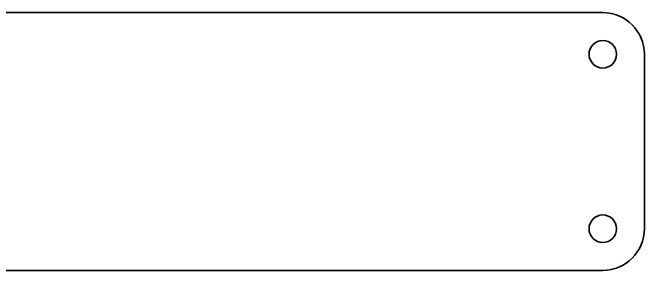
# Model space of a CAD drawing. Extents: x 241 to 1434, y 190 to 710.
# Drawn here: x 1358.5 to 1434.4, y 405 to 436 of the extents above; entities that cross this region are included whole.
import ezdxf

# ---------------------------------------------------------------- set-up
doc = ezdxf.new("R2010")
doc.units = 0

msp = doc.modelspace()

# ---------------------------------------------------------------- linework, layer by layer
at = {"color": 7, "lineweight": 35}
for p, q in [((1429.392, 435.97), (1145.023, 435.97)), ((1429.392, 435.97), (1145.023, 435.97)), ((1434.392, 430.97), (1434.392, 410.03)), ((1434.392, 430.97), (1434.392, 410.03)), ((1145.023, 405.03), (1429.392, 405.03)), ((1145.023, 405.03), (1429.392, 405.03))]:
    msp.add_line(p, q, dxfattribs=at)
for centre in [(1429.392, 430.97), (1429.392, 430.97), (1429.392, 410.03), (1429.392, 410.03)]:
    msp.add_circle(centre, 1.65, dxfattribs=at)
for centre, start, end in [((1429.392, 430.97), 360, 90), ((1429.392, 430.97), 360, 90), ((1429.392, 410.03), 270, 0), ((1429.392, 410.03), 270, 0)]:
    msp.add_arc(centre, 5, start, end, dxfattribs=at)

doc.saveas('drawing.dxf')
